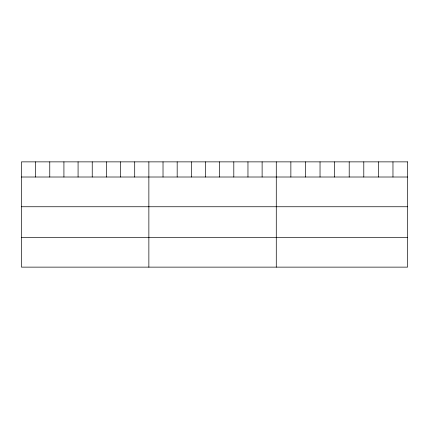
<?xml version="1.0" encoding="UTF-8"?>
<svg xmlns="http://www.w3.org/2000/svg" width="429" height="429" viewBox="0 0 429 429"><rect width="100%" height="100%" fill="white"/><g stroke="black" fill="none" stroke-linecap="round" stroke-linejoin="round"><path stroke-width="0.64" d="M21.45 177.011L407.55 177.011M21.45 206.751L407.55 206.751M21.45 237.393L407.55 237.393M392.964 161.867L392.964 177.011M378.378 161.867L378.378 177.011M363.792 161.867L363.792 177.011M349.206 161.867L349.206 177.011M334.62 161.867L334.62 177.011M320.034 161.867L320.034 177.011M305.448 161.867L305.448 177.011M290.862 161.867L290.862 177.011M276.276 161.867L276.276 267.133M262.119 161.867L262.119 177.011M247.962 161.867L247.962 177.011M233.805 161.867L233.805 177.011M219.648 161.867L219.648 177.011M205.491 161.867L205.491 177.011M191.334 161.867L191.334 177.011M177.177 161.867L177.177 177.011M163.02 161.867L163.02 177.011M148.863 161.867L148.863 267.133M134.706 161.867L134.706 177.011M120.549 161.867L120.549 177.011M106.392 161.867L106.392 177.011M92.235 161.867L92.235 177.011M78.078 161.867L78.078 177.011M63.921 161.867L63.921 177.011M49.764 161.867L49.764 177.011M35.607 161.867L35.607 177.011M407.55 161.867L21.45 161.867L21.45 267.133L407.55 267.133L407.55 161.867"/></g></svg>
